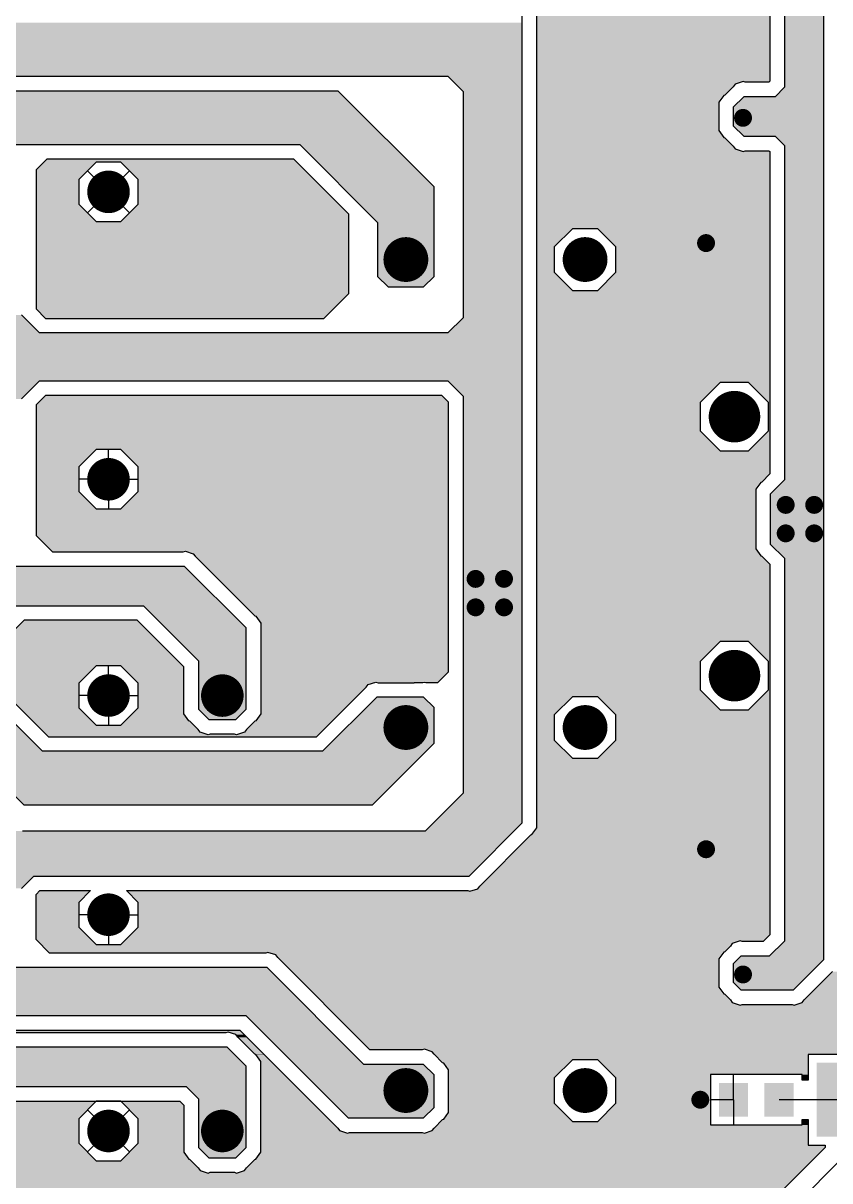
# Model space of a CAD drawing. Extents: x 295 to 953, y 10 to 290.
# Drawn here: x 704.8 to 764.2, y 105.4 to 190.7 of the extents above; entities that cross this region are included whole.
import ezdxf

# ---------------------------------------------------------------- set-up
doc = ezdxf.new("R2010")
doc.units = 0
doc.header["$LTSCALE"] = 5
doc.header["$MEASUREMENT"] = 0
doc.layers.get('0').update_dxf_attribs({"linetype": 'CONTINUOUS', "lineweight": 25})
doc.layers.add('L1-TOP_GBR', color=7, linetype='CONTINUOUS')

msp = doc.modelspace()

# ---------------------------------------------------------------- linework, layer by layer
for points, const_width in [([(757.446, 183.698, 1), (758.106, 183.698, 1)], 0.66), ([(710.262, 178.25, 1), (711.83, 178.25, 1)], 1.567), ([(732.12, 173.267, 1), (733.77, 173.267, 1)], 1.65), ([(745.32, 173.267, 1), (746.97, 173.267, 1)], 1.65), ([(754.722, 174.478, 1), (755.382, 174.478, 1)], 0.66), ([(756.198, 161.695, 1), (758.096, 161.695, 1)], 1.897), ([(710.262, 157.085, 1), (711.83, 157.085, 1)], 1.567), ([(760.589, 155.199, 1), (761.249, 155.199, 1)], 0.66), ([(762.685, 155.199, 1), (763.345, 155.199, 1)], 0.66), ([(760.589, 153.104, 1), (761.249, 153.104, 1)], 0.66), ([(762.685, 153.104, 1), (763.345, 153.104, 1)], 0.66), ([(737.748, 149.751, 1), (738.408, 149.751, 1)], 0.66), ([(739.844, 149.751, 1), (740.504, 149.751, 1)], 0.66), ([(737.748, 147.655, 1), (738.408, 147.655, 1)], 0.66), ([(739.844, 147.655, 1), (740.504, 147.655, 1)], 0.66), ([(756.198, 142.626, 1), (758.096, 142.626, 1)], 1.897), ([(710.262, 141.159, 1), (711.83, 141.159, 1)], 1.567), ([(718.644, 141.159, 1), (720.212, 141.159, 1)], 1.567), ([(732.12, 138.808, 1), (733.77, 138.808, 1)], 1.65), ([(745.32, 138.808, 1), (746.97, 138.808, 1)], 1.65), ([(754.722, 129.844, 1), (755.382, 129.844, 1)], 0.66), ([(710.262, 125.024, 1), (711.83, 125.024, 1)], 1.567), ([(757.446, 120.624, 1), (758.106, 120.624, 1)], 0.66), ([(732.12, 112.078, 1), (733.77, 112.078, 1)], 1.65), ([(745.32, 112.078, 1), (746.97, 112.078, 1)], 1.65), ([(754.298, 111.4, 1), (754.958, 111.4, 1)], 0.66), ([(710.262, 109.098, 1), (711.83, 109.098, 1)], 1.567), ([(718.644, 109.098, 1), (720.212, 109.098, 1)], 1.567)]:
    msp.add_lwpolyline(points, format="xyb", close=True, dxfattribs=dict(const_width=const_width))
for points in [[(767.323, 114.123), (767.323, 108.677), (763.198, 114.123), (763.198, 108.677)], [(758.149, 112.638), (758.149, 110.162), (756.004, 112.638), (756.004, 110.162)], [(761.501, 112.638), (761.501, 110.162), (759.356, 112.638), (759.356, 110.162)]]:
    msp.add_solid(points)
at = {"layer": 'L1-TOP_GBR'}
for p, q in [((741.517, 131.781), (741.517, 217.594)), ((742.589, 131.421), (742.589, 215.904)), ((763.729, 121.722), (763.729, 211.936)), ((760.833, 209.733), (760.833, 185.952)), ((759.761, 209.29), (759.761, 186.396)), ((662.272, 186.756), (736.034, 186.756)), ((736.034, 186.756), (737.154, 185.635)), ((757.053, 185.993), (756.428, 185.368)), ((757.19, 186.181), (757.053, 185.993)), ((757.776, 186.373), (757.19, 186.181)), ((757.926, 186.323), (757.776, 186.373)), ((759.688, 186.323), (757.926, 186.323)), ((759.761, 186.396), (759.688, 186.323)), ((760.833, 185.952), (760.132, 185.251)), ((727.969, 185.67), (675.474, 185.67)), ((735.021, 178.618), (727.969, 185.67)), ((737.154, 185.635), (737.154, 168.978)), ((756.352, 185.343), (755.989, 184.845)), ((756.428, 185.368), (756.352, 185.343)), ((757.827, 185.251), (757.061, 184.485)), ((760.132, 185.251), (757.827, 185.251)), ((755.989, 184.845), (755.989, 182.761)), ((757.061, 184.485), (757.061, 183.121)), ((755.989, 182.761), (756.352, 182.263)), ((757.061, 183.121), (757.827, 182.355)), ((675.474, 181.726), (725.137, 181.726)), ((725.137, 181.726), (730.868, 175.996)), ((756.352, 182.263), (756.428, 182.238)), ((756.428, 182.238), (757.053, 181.612)), ((757.053, 181.612), (757.19, 181.424)), ((757.827, 182.355), (760.132, 182.355)), ((760.132, 182.355), (760.833, 181.654)), ((760.833, 181.654), (760.833, 157.034)), ((757.19, 181.424), (757.776, 181.233)), ((757.776, 181.233), (757.926, 181.282)), ((757.926, 181.282), (759.688, 181.282)), ((759.688, 181.282), (759.761, 181.21)), ((759.761, 181.21), (759.761, 157.478)), ((706.5, 180.654), (705.722, 179.875)), ((705.722, 179.875), (705.722, 179.174)), ((724.693, 180.654), (706.5, 180.654)), ((710.14, 180.436), (708.86, 179.156)), ((711.952, 180.436), (710.14, 180.436)), ((713.232, 179.156), (711.952, 180.436)), ((728.734, 176.613), (724.693, 180.654)), ((705.708, 179.174), (705.708, 169.632)), ((705.722, 179.174), (705.708, 179.174)), ((708.86, 179.156), (708.86, 177.344)), ((711.046, 178.25), (709.5, 179.796)), ((711.046, 178.25), (712.592, 179.796)), ((713.232, 177.344), (713.232, 179.156)), ((711.046, 178.25), (709.5, 176.704)), ((711.046, 178.25), (712.592, 176.704)), ((735.021, 172.014), (735.021, 178.618)), ((708.86, 177.344), (710.14, 176.064)), ((711.952, 176.064), (713.232, 177.344)), ((728.734, 170.757), (728.734, 176.613)), ((710.14, 176.064), (711.952, 176.064)), ((730.868, 175.996), (730.868, 172.014)), ((745.206, 175.535), (743.876, 174.207)), ((747.085, 175.535), (745.206, 175.535)), ((748.414, 174.207), (747.085, 175.535)), ((743.876, 174.207), (743.876, 172.328)), ((748.414, 172.328), (748.414, 174.207)), ((743.876, 172.328), (745.206, 170.998)), ((747.085, 170.998), (748.414, 172.328)), ((730.868, 172.014), (731.633, 171.249)), ((734.255, 171.249), (735.021, 172.014)), ((726.908, 168.931), (728.734, 170.757)), ((731.633, 171.249), (734.255, 171.249)), ((745.206, 170.998), (747.085, 170.998)), ((705.966, 167.858), (704.636, 169.188)), ((705.708, 169.632), (706.41, 168.931)), ((706.41, 168.931), (726.908, 168.931)), ((737.154, 168.978), (736.034, 167.858)), ((736.034, 167.858), (705.966, 167.858)), ((704.636, 163.004), (705.966, 164.334)), ((705.966, 164.334), (736.034, 164.334)), ((736.034, 164.334), (737.154, 163.213)), ((756.104, 164.212), (754.631, 162.738)), ((758.19, 164.212), (756.104, 164.212)), ((759.663, 162.738), (758.19, 164.212)), ((706.41, 163.261), (705.708, 162.56)), ((735.59, 163.261), (706.41, 163.261)), ((736.082, 162.769), (735.59, 163.261)), ((737.154, 163.213), (737.154, 133.984)), ((705.708, 162.56), (705.708, 156.58)), ((736.082, 142.9), (736.082, 162.769)), ((754.631, 162.738), (754.631, 160.652)), ((759.663, 160.652), (759.663, 162.738)), ((754.631, 160.652), (756.104, 159.179)), ((758.19, 159.179), (759.663, 160.652)), ((710.14, 159.271), (708.86, 157.991)), ((711.952, 159.271), (710.14, 159.271)), ((711.046, 157.085), (711.046, 159.271)), ((713.232, 157.991), (711.952, 159.271)), ((756.104, 159.179), (758.19, 159.179)), ((708.86, 157.991), (708.86, 156.179)), ((713.232, 156.179), (713.232, 157.991)), ((711.046, 157.085), (708.86, 157.085)), ((711.046, 157.085), (711.046, 154.899)), ((711.046, 157.085), (713.232, 157.085)), ((759.152, 156.869), (759.076, 156.844)), ((759.761, 157.478), (759.152, 156.869)), ((760.833, 157.034), (759.785, 155.986)), ((705.708, 156.58), (705.722, 156.58)), ((705.722, 156.58), (705.722, 152.945)), ((708.86, 156.179), (710.14, 154.899)), ((711.952, 154.899), (713.232, 156.179)), ((759.076, 156.844), (758.713, 156.346)), ((758.713, 156.346), (758.713, 151.957)), ((759.785, 155.986), (759.785, 152.317)), ((710.14, 154.899), (711.952, 154.899)), ((705.722, 152.945), (706.919, 151.747)), ((706.919, 151.747), (716.554, 151.747)), ((716.554, 151.747), (716.704, 151.797)), ((716.704, 151.797), (717.29, 151.606)), ((758.713, 151.957), (759.076, 151.459)), ((759.785, 152.317), (760.833, 151.269)), ((717.29, 151.606), (717.428, 151.417)), ((717.428, 151.417), (721.824, 147.02)), ((759.076, 151.459), (759.152, 151.434)), ((759.152, 151.434), (759.761, 150.825)), ((760.833, 151.269), (760.833, 123.087)), ((716.653, 150.675), (697.057, 150.675)), ((721.19, 146.137), (716.653, 150.675)), ((759.761, 150.825), (759.761, 123.531)), ((706.175, 137.054), (693.812, 149.418)), ((697.057, 147.779), (713.612, 147.779)), ((713.612, 147.779), (717.666, 143.725)), ((704.824, 146.707), (703.626, 145.509)), ((713.168, 146.707), (704.824, 146.707)), ((716.593, 143.281), (713.168, 146.707)), ((721.824, 147.02), (721.9, 146.995)), ((721.9, 146.995), (722.263, 146.497)), ((692.028, 145.893), (704.811, 133.111)), ((721.19, 140.163), (721.19, 146.137)), ((722.263, 146.497), (722.263, 139.803)), ((756.104, 145.142), (754.631, 143.669)), ((758.19, 145.142), (756.104, 145.142)), ((759.663, 143.669), (758.19, 145.142)), ((710.14, 143.346), (708.86, 142.065)), ((711.952, 143.346), (710.14, 143.346)), ((711.046, 141.159), (711.046, 143.346)), ((713.232, 142.065), (711.952, 143.346)), ((716.593, 139.803), (716.593, 143.281)), ((717.666, 143.725), (717.666, 140.163)), ((754.631, 143.669), (754.631, 141.583)), ((759.663, 141.583), (759.663, 143.669)), ((735.303, 142.121), (736.082, 142.9)), ((708.86, 142.065), (708.86, 140.254)), ((713.232, 140.254), (713.232, 142.065)), ((726.37, 138.127), (730.021, 141.778)), ((730.021, 141.778), (730.158, 141.966)), ((730.158, 141.966), (730.744, 142.158)), ((730.744, 142.158), (730.894, 142.108)), ((730.894, 142.108), (733.554, 142.108)), ((733.554, 142.121), (734.197, 142.121)), ((733.554, 142.108), (733.554, 142.121)), ((734.197, 142.121), (734.306, 142.158)), ((734.306, 142.158), (734.417, 142.121)), ((734.417, 142.121), (735.303, 142.121)), ((754.631, 141.583), (756.104, 140.11)), ((758.19, 140.11), (759.663, 141.583)), ((703.626, 141.12), (706.619, 138.127)), ((711.046, 141.159), (708.86, 141.159)), ((711.046, 141.159), (711.046, 138.973)), ((711.046, 141.159), (713.232, 141.159)), ((730.795, 141.036), (726.814, 137.054)), ((734.255, 141.036), (730.795, 141.036)), ((735.021, 140.27), (734.255, 141.036)), ((745.206, 141.077), (743.876, 139.749)), ((747.085, 141.077), (745.206, 141.077)), ((748.414, 139.749), (747.085, 141.077)), ((708.86, 140.254), (710.14, 138.973)), ((711.952, 138.973), (713.232, 140.254)), ((716.956, 139.305), (716.593, 139.803)), ((717.666, 140.163), (718.431, 139.397)), ((720.425, 139.397), (721.19, 140.163)), ((722.263, 139.803), (721.9, 139.305)), ((735.021, 137.648), (735.021, 140.27)), ((756.104, 140.11), (758.19, 140.11)), ((710.14, 138.973), (711.952, 138.973)), ((717.032, 139.28), (716.956, 139.305)), ((717.658, 138.655), (717.032, 139.28)), ((718.431, 139.397), (720.425, 139.397)), ((721.824, 139.28), (721.2, 138.655)), ((721.9, 139.305), (721.824, 139.28)), ((743.876, 139.749), (743.876, 137.869)), ((748.414, 137.869), (748.414, 139.749)), ((706.619, 138.127), (726.37, 138.127)), ((717.795, 138.467), (717.658, 138.655)), ((718.38, 138.275), (717.795, 138.467)), ((718.53, 138.325), (718.38, 138.275)), ((720.326, 138.325), (718.53, 138.325)), ((720.476, 138.275), (720.326, 138.325)), ((721.062, 138.467), (720.476, 138.275)), ((721.2, 138.655), (721.062, 138.467)), ((730.483, 133.111), (735.021, 137.648)), ((743.876, 137.869), (745.206, 136.539)), ((747.085, 136.539), (748.414, 137.869)), ((726.814, 137.054), (706.175, 137.054)), ((745.206, 136.539), (747.085, 136.539)), ((737.154, 133.984), (734.357, 131.187)), ((704.811, 133.111), (730.483, 133.111)), ((737.608, 127.872), (741.517, 131.781)), ((742.226, 130.923), (742.589, 131.421)), ((734.357, 131.187), (704.708, 131.187)), ((738.383, 127.129), (742.15, 130.898)), ((742.15, 130.898), (742.226, 130.923)), ((704.636, 126.961), (705.547, 127.872)), ((705.547, 127.872), (737.608, 127.872)), ((738.245, 126.941), (738.383, 127.129)), ((705.708, 126.517), (705.991, 126.799)), ((705.708, 124.519), (705.708, 126.517)), ((705.991, 126.799), (709.729, 126.799)), ((709.729, 126.799), (708.86, 125.93)), ((712.363, 126.799), (737.509, 126.799)), ((713.232, 125.93), (712.363, 126.799)), ((737.509, 126.799), (737.659, 126.75)), ((737.659, 126.75), (738.245, 126.941)), ((708.86, 125.93), (708.86, 124.118)), ((713.232, 124.118), (713.232, 125.93)), ((705.722, 124.519), (705.708, 124.519)), ((705.722, 123.189), (705.722, 124.519)), ((711.046, 125.024), (708.86, 125.024)), ((711.046, 125.024), (711.046, 122.838)), ((711.046, 125.024), (713.232, 125.024)), ((708.86, 124.118), (710.14, 122.838)), ((711.952, 122.838), (713.232, 124.118)), ((706.71, 122.201), (705.722, 123.189)), ((710.14, 122.838), (711.952, 122.838)), ((756.98, 122.897), (756.844, 122.709)), ((757.566, 123.089), (756.98, 122.897)), ((757.716, 123.039), (757.566, 123.089)), ((759.269, 123.039), (757.716, 123.039)), ((759.761, 123.531), (759.269, 123.039)), ((760.833, 123.087), (759.713, 121.967)), ((722.631, 122.201), (706.71, 122.201)), ((722.781, 122.25), (722.631, 122.201)), ((723.367, 122.059), (722.781, 122.25)), ((723.505, 121.871), (723.367, 122.059)), ((756.352, 122.269), (755.989, 121.77)), ((756.428, 122.293), (756.352, 122.269)), ((756.844, 122.709), (756.428, 122.293)), ((757.617, 121.967), (757.061, 121.411)), ((759.713, 121.967), (757.617, 121.967)), ((722.73, 121.128), (697.584, 121.128)), ((729.854, 114.004), (722.73, 121.128)), ((730.298, 115.076), (723.505, 121.871)), ((755.989, 121.77), (755.989, 119.686)), ((757.061, 121.411), (757.061, 120.046)), ((761.497, 119.49), (763.729, 121.722)), ((762.272, 118.747), (764.363, 120.84)), ((755.989, 119.686), (756.352, 119.188)), ((757.061, 120.046), (757.617, 119.49)), ((757.617, 119.49), (761.497, 119.49)), ((756.352, 119.188), (756.428, 119.163)), ((756.428, 119.163), (756.844, 118.747)), ((756.844, 118.747), (756.98, 118.559)), ((756.98, 118.559), (757.566, 118.368)), ((761.548, 118.368), (762.133, 118.559)), ((762.133, 118.559), (762.272, 118.747)), ((757.566, 118.368), (757.716, 118.417)), ((757.716, 118.417), (761.398, 118.417)), ((761.398, 118.417), (761.548, 118.368)), ((694.752, 117.604), (721.156, 117.604)), ((721.156, 117.604), (728.699, 110.06)), ((694.851, 116.531), (720.712, 116.531)), ((719.697, 116.334), (697.156, 116.334)), ((719.847, 116.383), (719.697, 116.334)), ((720.433, 116.192), (719.847, 116.383)), ((720.572, 116.004), (720.433, 116.192)), ((721.824, 114.749), (720.572, 116.004)), ((720.712, 116.531), (727.926, 109.318)), ((719.796, 115.261), (697.057, 115.261)), ((721.19, 113.867), (719.796, 115.261)), ((734.306, 115.126), (734.156, 115.076)), ((734.892, 114.934), (734.306, 115.126)), ((721.9, 114.725), (721.824, 114.749)), ((722.263, 114.226), (721.9, 114.725)), ((734.156, 115.076), (730.298, 115.076)), ((735.031, 114.746), (734.892, 114.934)), ((735.654, 114.121), (735.031, 114.746)), ((745.206, 114.347), (743.876, 113.019)), ((747.085, 114.347), (745.206, 114.347)), ((748.414, 113.019), (747.085, 114.347)), ((762.579, 114.741), (762.579, 112.844)), ((767.941, 114.741), (762.579, 114.741)), ((721.19, 107.892), (721.19, 113.867)), ((722.263, 107.532), (722.263, 114.226)), ((734.255, 114.004), (729.854, 114.004)), ((735.021, 113.238), (734.255, 114.004)), ((735.73, 114.096), (735.654, 114.121)), ((736.093, 113.598), (735.73, 114.096)), ((736.093, 110.466), (736.093, 113.598)), ((735.021, 110.826), (735.021, 113.238)), ((743.876, 113.019), (743.876, 111.139)), ((748.414, 111.139), (748.414, 113.019)), ((755.385, 113.256), (755.385, 109.544)), ((762.12, 113.256), (755.385, 113.256)), ((757.076, 111.4), (757.076, 113.256)), ((762.12, 112.844), (762.12, 113.256)), ((762.579, 112.844), (762.12, 112.844)), ((697.057, 112.365), (716.755, 112.365)), ((716.755, 112.365), (717.666, 111.454)), ((697.156, 111.293), (716.311, 111.293)), ((710.14, 111.284), (708.86, 110.004)), ((711.952, 111.284), (710.14, 111.284)), ((713.232, 110.004), (711.952, 111.284)), ((716.311, 111.293), (716.593, 111.011)), ((716.593, 111.011), (716.593, 107.532)), ((717.666, 111.454), (717.666, 107.892)), ((734.255, 110.06), (735.021, 110.826)), ((743.876, 111.139), (745.206, 109.809)), ((747.085, 109.809), (748.414, 111.139)), ((757.076, 111.4), (755.385, 111.4)), ((757.076, 111.4), (757.076, 109.544)), ((765.26, 111.4), (760.429, 111.4)), ((708.86, 110.004), (708.86, 108.192)), ((711.046, 109.098), (709.5, 110.644)), ((711.046, 109.098), (712.592, 110.644)), ((713.232, 108.192), (713.232, 110.004)), ((728.699, 110.06), (734.255, 110.06)), ((735.654, 109.943), (735.73, 109.968)), ((735.73, 109.968), (736.093, 110.466)), ((727.926, 109.318), (728.063, 109.13)), ((728.063, 109.13), (728.648, 108.938)), ((734.306, 108.938), (734.892, 109.13)), ((734.892, 109.13), (735.031, 109.318)), ((735.031, 109.318), (735.654, 109.943)), ((745.206, 109.809), (747.085, 109.809)), ((755.385, 109.544), (762.12, 109.544)), ((762.12, 109.956), (762.579, 109.956)), ((762.12, 109.544), (762.12, 109.956)), ((762.579, 109.956), (762.579, 108.059)), ((711.046, 109.098), (709.5, 107.552)), ((711.046, 109.098), (712.592, 107.552)), ((728.648, 108.938), (728.798, 108.988)), ((728.798, 108.988), (734.156, 108.988)), ((734.156, 108.988), (734.306, 108.938)), ((708.86, 108.192), (710.14, 106.912)), ((711.952, 106.912), (713.232, 108.192)), ((716.593, 107.532), (716.956, 107.034)), ((717.666, 107.892), (718.431, 107.126)), ((720.425, 107.126), (721.19, 107.892)), ((721.9, 107.034), (722.263, 107.532)), ((763.816, 107.874), (759.721, 103.777)), ((762.579, 108.059), (763.816, 108.059)), ((763.816, 108.059), (763.816, 107.874)), ((710.14, 106.912), (711.952, 106.912)), ((716.956, 107.034), (717.032, 107.009)), ((717.032, 107.009), (717.658, 106.384)), ((718.431, 107.126), (720.425, 107.126)), ((721.2, 106.384), (721.824, 107.009)), ((721.824, 107.009), (721.9, 107.034)), ((760.318, 102.333), (765.26, 107.275)), ((717.658, 106.384), (717.795, 106.196)), ((717.795, 106.196), (718.38, 106.004)), ((718.38, 106.004), (718.53, 106.054)), ((718.53, 106.054), (720.326, 106.054)), ((720.326, 106.054), (720.476, 106.004)), ((720.476, 106.004), (721.062, 106.196)), ((721.062, 106.196), (721.2, 106.384))]:
    msp.add_line(p, q, dxfattribs=at)
for points in [[(760.833, 185.952), (760.833, 209.733), (763.729, 185.952), (763.729, 209.733)], [(742.589, 186.396), (742.589, 197.728), (759.761, 186.396), (759.761, 197.728)], [(660.878, 188.15), (660.878, 190.699), (741.517, 188.15), (741.517, 190.699)], [(662.272, 186.756), (660.878, 188.15), (741.517, 186.756), (741.517, 188.15)], [(737.154, 185.635), (736.034, 186.756), (741.517, 185.635), (741.517, 186.756)], [(742.589, 186.373), (742.589, 186.396), (759.738, 186.373), (759.761, 186.396)], [(742.589, 186.181), (742.589, 186.373), (757.19, 186.181), (757.776, 186.373)], [(742.589, 185.993), (742.589, 186.181), (757.053, 185.993), (757.19, 186.181)], [(742.589, 185.368), (742.589, 185.993), (756.428, 185.368), (757.053, 185.993)], [(757.926, 186.323), (757.776, 186.373), (759.688, 186.323), (759.738, 186.373)], [(760.132, 185.251), (760.833, 185.952), (763.729, 185.251), (763.729, 185.952)], [(674.918, 185.114), (675.474, 185.67), (728.525, 185.114), (727.969, 185.67)], [(674.918, 182.282), (674.918, 185.114), (731.356, 182.282), (728.525, 185.114)], [(675.474, 185.67), (675.474, 185.67), (727.969, 185.67), (675.474, 185.67)], [(737.154, 168.978), (737.154, 185.635), (741.517, 168.978), (741.517, 185.635)], [(742.589, 185.343), (742.589, 185.368), (756.352, 185.343), (756.428, 185.368)], [(742.589, 184.845), (742.589, 185.343), (755.989, 184.845), (756.352, 185.343)], [(757.061, 184.485), (757.827, 185.251), (763.729, 184.485), (763.729, 185.251)], [(742.589, 182.761), (742.589, 184.845), (755.989, 182.761), (755.989, 184.845)], [(757.061, 183.121), (757.061, 184.485), (763.729, 183.121), (763.729, 184.485)], [(742.589, 182.263), (742.589, 182.761), (756.352, 182.263), (755.989, 182.761)], [(757.827, 182.355), (757.061, 183.121), (763.729, 182.355), (763.729, 183.121)], [(675.474, 181.726), (674.918, 182.282), (731.912, 181.726), (731.356, 182.282)], [(728.246, 178.618), (725.137, 181.726), (735.021, 178.618), (731.912, 181.726)], [(742.589, 182.238), (742.589, 182.263), (756.428, 182.238), (756.352, 182.263)], [(742.589, 181.612), (742.589, 182.238), (757.053, 181.612), (756.428, 182.238)], [(742.589, 181.424), (742.589, 181.612), (757.19, 181.424), (757.053, 181.612)], [(760.833, 181.654), (760.132, 182.355), (763.729, 181.654), (763.729, 182.355)], [(760.833, 157.034), (760.833, 181.654), (763.729, 157.034), (763.729, 181.654)], [(742.589, 181.233), (742.589, 181.424), (757.776, 181.233), (757.19, 181.424)], [(742.589, 181.21), (742.589, 181.233), (759.761, 181.21), (759.738, 181.233)], [(742.589, 175.535), (742.589, 181.21), (759.761, 175.535), (759.761, 181.21)], [(757.776, 181.233), (757.926, 181.282), (759.738, 181.233), (759.688, 181.282)], [(757.926, 181.282), (757.926, 181.282), (758.19, 181.282), (757.926, 181.282)], [(705.722, 179.875), (706.283, 180.436), (709.579, 179.875), (710.14, 180.436)], [(705.722, 179.174), (705.722, 179.875), (708.878, 179.174), (709.579, 179.875)], [(706.283, 180.436), (706.5, 180.654), (724.911, 180.436), (724.693, 180.654)], [(706.283, 180.436), (706.283, 180.436), (710.14, 180.436), (711.952, 180.436)], [(706.5, 180.654), (706.5, 180.654), (711.952, 180.654), (706.5, 180.654)], [(713.232, 179.156), (711.952, 180.436), (726.191, 179.156), (724.911, 180.436)], [(705.708, 179.156), (705.708, 179.174), (708.86, 179.156), (708.878, 179.174)], [(705.708, 177.344), (705.708, 179.156), (708.86, 177.344), (708.86, 179.156)], [(713.232, 177.344), (713.232, 179.156), (728.003, 177.344), (726.191, 179.156)], [(730.868, 175.996), (728.246, 178.618), (735.021, 175.996), (735.021, 178.618)], [(705.708, 176.064), (705.708, 177.344), (710.14, 176.064), (708.86, 177.344)], [(712.501, 176.613), (713.232, 177.344), (728.734, 176.613), (728.003, 177.344)], [(711.952, 176.064), (712.501, 176.613), (728.734, 176.064), (728.734, 176.613)], [(705.708, 170.757), (705.708, 176.064), (728.734, 170.757), (728.734, 176.064)], [(730.868, 172.014), (730.868, 175.996), (735.021, 172.014), (735.021, 175.996)], [(742.589, 175.535), (742.589, 175.535), (745.206, 175.535), (747.085, 175.535)], [(742.589, 174.207), (742.589, 175.535), (743.876, 174.207), (745.206, 175.535)], [(748.414, 174.207), (747.085, 175.535), (759.761, 174.207), (759.761, 175.535)], [(742.589, 172.328), (742.589, 174.207), (743.876, 172.328), (743.876, 174.207)], [(748.414, 172.328), (748.414, 174.207), (759.761, 172.328), (759.761, 174.207)], [(742.589, 170.998), (742.589, 172.328), (745.206, 170.998), (743.876, 172.328)], [(747.085, 170.998), (748.414, 172.328), (759.761, 170.998), (759.761, 172.328)], [(731.633, 171.249), (730.868, 172.014), (734.255, 171.249), (735.021, 172.014)], [(705.708, 169.632), (705.708, 170.757), (727.609, 169.632), (728.734, 170.757)], [(742.589, 164.212), (742.589, 170.998), (759.761, 164.212), (759.761, 170.998)], [(742.589, 170.998), (742.589, 170.998), (747.085, 170.998), (745.206, 170.998)], [(700.483, 167.858), (700.483, 169.188), (705.966, 167.858), (704.636, 169.188)], [(706.41, 168.931), (705.708, 169.632), (726.908, 168.931), (727.609, 169.632)], [(736.034, 167.858), (737.154, 168.978), (741.517, 167.858), (741.517, 168.978)], [(700.483, 164.334), (700.483, 167.858), (741.517, 164.334), (741.517, 167.858)], [(700.483, 163.004), (700.483, 164.334), (704.636, 163.004), (705.966, 164.334)], [(700.483, 164.334), (700.483, 164.334), (705.966, 164.334), (736.034, 164.334)], [(737.154, 163.213), (736.034, 164.334), (741.517, 163.213), (741.517, 164.334)], [(742.589, 162.738), (742.589, 164.212), (754.631, 162.738), (756.104, 164.212)], [(742.589, 164.212), (742.589, 164.212), (756.104, 164.212), (758.19, 164.212)], [(759.663, 162.738), (758.19, 164.212), (759.761, 162.738), (759.761, 164.212)], [(705.918, 162.769), (706.41, 163.261), (736.082, 162.769), (735.59, 163.261)], [(706.41, 163.261), (706.41, 163.261), (711.952, 163.261), (706.41, 163.261)], [(737.154, 133.984), (737.154, 163.213), (741.517, 133.984), (741.517, 163.213)], [(705.708, 162.56), (705.918, 162.769), (736.082, 162.56), (736.082, 162.769)], [(705.708, 159.271), (705.708, 162.56), (736.082, 159.271), (736.082, 162.56)], [(742.589, 160.652), (742.589, 162.738), (754.631, 160.652), (754.631, 162.738)], [(759.663, 160.652), (759.663, 162.738), (759.761, 160.652), (759.761, 162.738)], [(742.589, 159.179), (742.589, 160.652), (756.104, 159.179), (754.631, 160.652)], [(758.19, 159.179), (759.663, 160.652), (759.761, 159.179), (759.761, 160.652)], [(705.708, 157.991), (705.708, 159.271), (708.86, 157.991), (710.14, 159.271)], [(705.708, 159.271), (705.708, 159.271), (710.14, 159.271), (711.952, 159.271)], [(713.232, 157.991), (711.952, 159.271), (736.082, 157.991), (736.082, 159.271)], [(742.589, 157.478), (742.589, 159.179), (759.761, 157.478), (759.761, 159.179)], [(742.589, 159.179), (742.589, 159.179), (758.19, 159.179), (756.104, 159.179)], [(705.708, 156.58), (705.708, 157.991), (708.86, 156.58), (708.86, 157.991)], [(713.232, 156.179), (713.232, 157.991), (736.082, 156.179), (736.082, 157.991)], [(742.589, 156.869), (742.589, 157.478), (759.152, 156.869), (759.761, 157.478)], [(742.589, 156.844), (742.589, 156.869), (759.076, 156.844), (759.152, 156.869)], [(759.785, 155.986), (760.833, 157.034), (763.729, 155.986), (763.729, 157.034)], [(705.722, 156.179), (705.722, 156.58), (708.86, 156.179), (708.86, 156.58)], [(705.722, 154.899), (705.722, 156.179), (710.14, 154.899), (708.86, 156.179)], [(711.952, 154.899), (713.232, 156.179), (736.082, 154.899), (736.082, 156.179)], [(742.589, 156.346), (742.589, 156.844), (758.713, 156.346), (759.076, 156.844)], [(742.589, 151.957), (742.589, 156.346), (758.713, 151.957), (758.713, 156.346)], [(759.785, 152.317), (759.785, 155.986), (763.729, 152.317), (763.729, 155.986)], [(705.722, 152.945), (705.722, 154.899), (736.082, 152.945), (736.082, 154.899)], [(706.87, 151.797), (705.722, 152.945), (736.082, 151.797), (736.082, 152.945)], [(706.919, 151.747), (706.87, 151.797), (716.554, 151.747), (716.704, 151.797)], [(717.29, 151.606), (716.704, 151.797), (736.082, 151.606), (736.082, 151.797)], [(742.589, 151.459), (742.589, 151.957), (759.076, 151.459), (758.713, 151.957)], [(760.833, 151.269), (759.785, 152.317), (763.729, 151.269), (763.729, 152.317)], [(717.428, 151.417), (717.29, 151.606), (736.082, 151.417), (736.082, 151.606)], [(721.824, 147.02), (717.428, 151.417), (736.082, 147.02), (736.082, 151.417)], [(742.589, 151.434), (742.589, 151.459), (759.152, 151.434), (759.076, 151.459)], [(742.589, 150.825), (742.589, 151.434), (759.761, 150.825), (759.152, 151.434)], [(760.833, 123.087), (760.833, 151.269), (763.729, 123.087), (763.729, 151.269)], [(696.711, 150.328), (697.057, 150.675), (716.999, 150.328), (716.653, 150.675)], [(696.711, 148.126), (696.711, 150.328), (719.202, 148.126), (716.999, 150.328)], [(697.057, 150.675), (697.057, 150.675), (716.653, 150.675), (697.057, 150.675)], [(742.589, 145.142), (742.589, 150.825), (759.761, 145.142), (759.761, 150.825)], [(697.057, 147.779), (696.711, 148.126), (719.549, 147.779), (719.202, 148.126)], [(715.254, 146.137), (713.612, 147.779), (721.19, 146.137), (719.549, 147.779)], [(703.626, 145.509), (704.824, 146.707), (714.366, 145.509), (713.168, 146.707)], [(704.824, 146.707), (704.824, 146.707), (711.952, 146.707), (704.824, 146.707)], [(721.9, 146.995), (721.824, 147.02), (736.082, 146.995), (736.082, 147.02)], [(722.263, 146.497), (721.9, 146.995), (736.082, 146.497), (736.082, 146.995)], [(700.867, 137.054), (692.028, 145.893), (706.175, 137.054), (697.336, 145.893)], [(717.666, 143.725), (715.254, 146.137), (721.19, 143.725), (721.19, 146.137)], [(722.263, 142.9), (722.263, 146.497), (736.082, 142.9), (736.082, 146.497)], [(703.626, 143.346), (703.626, 145.509), (716.529, 143.346), (714.366, 145.509)], [(742.589, 145.142), (742.589, 145.142), (756.104, 145.142), (758.19, 145.142)], [(742.589, 143.669), (742.589, 145.142), (754.631, 143.669), (756.104, 145.142)], [(759.663, 143.669), (758.19, 145.142), (759.761, 143.669), (759.761, 145.142)], [(703.626, 142.065), (703.626, 143.346), (708.86, 142.065), (710.14, 143.346)], [(703.626, 143.346), (703.626, 143.346), (710.14, 143.346), (711.952, 143.346)], [(712.016, 143.281), (711.952, 143.346), (716.593, 143.281), (716.529, 143.346)], [(713.232, 142.065), (712.016, 143.281), (716.593, 142.065), (716.593, 143.281)], [(717.666, 140.163), (717.666, 143.725), (721.19, 140.163), (721.19, 143.725)], [(742.589, 141.583), (742.589, 143.669), (754.631, 141.583), (754.631, 143.669)], [(759.663, 141.583), (759.663, 143.669), (759.761, 141.583), (759.761, 143.669)], [(722.263, 142.158), (722.263, 142.9), (735.339, 142.158), (736.082, 142.9)], [(703.626, 141.12), (703.626, 142.065), (708.86, 141.12), (708.86, 142.065)], [(713.232, 140.254), (713.232, 142.065), (716.593, 140.254), (716.593, 142.065)], [(722.263, 141.966), (722.263, 142.158), (730.158, 141.966), (730.744, 142.158)], [(722.263, 141.778), (722.263, 141.966), (730.021, 141.778), (730.158, 141.966)], [(722.263, 139.803), (722.263, 141.778), (728.046, 139.803), (730.021, 141.778)], [(730.854, 142.121), (730.744, 142.158), (734.197, 142.121), (734.306, 142.158)], [(730.894, 142.108), (730.854, 142.121), (733.554, 142.108), (733.554, 142.121)], [(730.854, 142.121), (730.854, 142.121), (733.554, 142.121), (734.197, 142.121)], [(734.417, 142.121), (734.306, 142.158), (735.303, 142.121), (735.339, 142.158)], [(742.589, 141.077), (742.589, 141.583), (755.137, 141.077), (754.631, 141.583)], [(758.19, 140.11), (759.663, 141.583), (759.761, 140.11), (759.761, 141.583)], [(704.492, 140.254), (703.626, 141.12), (708.86, 140.254), (708.86, 141.12)], [(730.029, 140.27), (730.795, 141.036), (735.021, 140.27), (734.255, 141.036)], [(730.795, 141.036), (730.795, 141.036), (734.255, 141.036), (730.795, 141.036)], [(742.589, 139.749), (742.589, 141.077), (743.876, 139.749), (745.206, 141.077)], [(742.589, 141.077), (742.589, 141.077), (745.206, 141.077), (747.085, 141.077)], [(748.052, 140.11), (747.085, 141.077), (756.104, 140.11), (755.137, 141.077)], [(705.773, 138.973), (704.492, 140.254), (710.14, 138.973), (708.86, 140.254)], [(712.284, 139.305), (712.782, 139.803), (716.956, 139.305), (716.593, 139.803)], [(712.782, 139.803), (713.232, 140.254), (716.593, 139.803), (716.593, 140.254)], [(718.431, 139.397), (717.666, 140.163), (720.425, 139.397), (721.19, 140.163)], [(721.9, 139.305), (722.263, 139.803), (727.548, 139.305), (728.046, 139.803)], [(727.407, 137.648), (730.029, 140.27), (735.021, 137.648), (735.021, 140.27)], [(748.414, 139.749), (748.052, 140.11), (759.761, 139.749), (759.761, 140.11)], [(706.091, 138.655), (705.773, 138.973), (717.658, 138.655), (717.339, 138.973)], [(711.952, 138.973), (712.259, 139.28), (717.339, 138.973), (717.032, 139.28)], [(712.259, 139.28), (712.284, 139.305), (717.032, 139.28), (716.956, 139.305)], [(721.2, 138.655), (721.824, 139.28), (726.898, 138.655), (727.523, 139.28)], [(721.824, 139.28), (721.9, 139.305), (727.523, 139.28), (727.548, 139.305)], [(742.589, 137.869), (742.589, 139.749), (743.876, 137.869), (743.876, 139.749)], [(748.414, 137.869), (748.414, 139.749), (759.761, 137.869), (759.761, 139.749)], [(706.279, 138.467), (706.091, 138.655), (717.795, 138.467), (717.658, 138.655)], [(706.471, 138.275), (706.279, 138.467), (718.38, 138.275), (717.795, 138.467)], [(706.619, 138.127), (706.471, 138.275), (726.37, 138.127), (726.518, 138.275)], [(718.38, 138.275), (718.53, 138.325), (720.476, 138.275), (720.326, 138.325)], [(718.53, 138.325), (718.53, 138.325), (720.326, 138.325), (718.53, 138.325)], [(720.476, 138.275), (721.062, 138.467), (726.518, 138.275), (726.71, 138.467)], [(721.062, 138.467), (721.2, 138.655), (726.71, 138.467), (726.898, 138.655)], [(726.814, 137.054), (727.407, 137.648), (734.427, 137.054), (735.021, 137.648)], [(742.589, 136.539), (742.589, 137.869), (745.206, 136.539), (743.876, 137.869)], [(747.085, 136.539), (748.414, 137.869), (759.761, 136.539), (759.761, 137.869)], [(704.811, 133.111), (700.867, 137.054), (730.483, 133.111), (734.427, 137.054)], [(742.589, 131.421), (742.589, 136.539), (759.761, 131.421), (759.761, 136.539)], [(742.589, 136.539), (742.589, 136.539), (747.085, 136.539), (745.206, 136.539)], [(734.951, 131.781), (737.154, 133.984), (741.517, 131.781), (741.517, 133.984)], [(734.357, 131.187), (734.951, 131.781), (740.923, 131.187), (741.517, 131.781)], [(742.226, 130.923), (742.589, 131.421), (759.761, 130.923), (759.761, 131.421)], [(699.645, 129.685), (698.143, 131.187), (739.421, 129.685), (740.923, 131.187)], [(738.383, 127.129), (742.15, 130.898), (759.761, 127.129), (759.761, 130.898)], [(742.15, 130.898), (742.226, 130.923), (759.761, 130.898), (759.761, 130.923)], [(699.645, 127.872), (699.645, 129.685), (737.608, 127.872), (739.421, 129.685)], [(699.645, 126.961), (699.645, 127.872), (704.636, 126.961), (705.547, 127.872)], [(699.645, 127.872), (699.645, 127.872), (705.547, 127.872), (737.608, 127.872)], [(738.245, 126.941), (738.383, 127.129), (759.761, 126.941), (759.761, 127.129)], [(705.708, 126.517), (705.99, 126.799), (709.447, 126.517), (709.729, 126.799)], [(705.708, 125.93), (705.708, 126.517), (708.86, 125.93), (709.447, 126.517)], [(705.99, 126.799), (705.991, 126.799), (709.729, 126.799), (705.991, 126.799)], [(712.412, 126.75), (712.363, 126.799), (737.659, 126.75), (737.509, 126.799)], [(712.363, 126.799), (712.363, 126.799), (737.509, 126.799), (712.363, 126.799)], [(713.232, 125.93), (712.412, 126.75), (759.761, 125.93), (759.761, 126.75)], [(737.659, 126.75), (738.245, 126.941), (759.761, 126.75), (759.761, 126.941)], [(705.708, 124.519), (705.708, 125.93), (708.86, 124.519), (708.86, 125.93)], [(713.232, 124.118), (713.232, 125.93), (759.761, 124.118), (759.761, 125.93)], [(705.722, 124.118), (705.722, 124.519), (708.86, 124.118), (708.86, 124.519)], [(705.722, 123.189), (705.722, 124.118), (709.789, 123.189), (708.86, 124.118)], [(712.645, 123.531), (713.232, 124.118), (759.761, 123.531), (759.761, 124.118)], [(706.073, 122.838), (705.722, 123.189), (710.14, 122.838), (709.789, 123.189)], [(706.202, 122.709), (706.073, 122.838), (756.844, 122.709), (756.937, 122.838)], [(711.952, 122.838), (712.011, 122.897), (756.937, 122.838), (756.98, 122.897)], [(712.011, 122.897), (712.203, 123.089), (756.98, 122.897), (757.566, 123.089)], [(712.203, 123.089), (712.645, 123.531), (759.318, 123.089), (759.761, 123.531)], [(757.716, 123.039), (757.566, 123.089), (759.269, 123.039), (759.318, 123.089)], [(759.713, 121.967), (760.833, 123.087), (763.729, 121.967), (763.729, 123.087)], [(706.618, 122.293), (706.202, 122.709), (756.428, 122.293), (756.844, 122.709)], [(706.642, 122.269), (706.618, 122.293), (756.352, 122.269), (756.428, 122.293)], [(706.66, 122.25), (706.642, 122.269), (756.339, 122.25), (756.352, 122.269)], [(706.71, 122.201), (706.66, 122.25), (722.631, 122.201), (722.781, 122.25)], [(723.367, 122.059), (722.781, 122.25), (756.199, 122.059), (756.339, 122.25)], [(723.505, 121.871), (723.367, 122.059), (756.062, 121.871), (756.199, 122.059)], [(757.373, 121.722), (757.617, 121.967), (763.729, 121.722), (763.729, 121.967)], [(691.263, 121.094), (691.263, 121.128), (722.764, 121.094), (722.73, 121.128)], [(691.263, 121.128), (691.263, 121.128), (722.73, 121.128), (697.584, 121.128)], [(694.752, 117.604), (691.263, 121.094), (726.254, 117.604), (722.764, 121.094)], [(723.606, 121.77), (723.505, 121.871), (755.989, 121.77), (756.062, 121.871)], [(725.689, 119.686), (723.606, 121.77), (755.989, 119.686), (755.989, 121.77)], [(757.061, 121.411), (757.373, 121.722), (763.417, 121.411), (763.729, 121.722)], [(757.061, 120.046), (757.061, 121.411), (762.053, 120.046), (763.417, 121.411)], [(763.629, 120.105), (764.363, 120.84), (771.705, 120.105), (771.705, 120.84)], [(726.188, 119.188), (725.689, 119.686), (756.352, 119.188), (755.989, 119.686)], [(757.617, 119.49), (757.061, 120.046), (761.497, 119.49), (762.053, 120.046)], [(762.481, 118.957), (763.106, 119.582), (772.769, 118.957), (772.144, 119.582)], [(763.106, 119.582), (763.131, 119.607), (772.144, 119.582), (772.068, 119.607)], [(763.131, 119.607), (763.629, 120.105), (772.068, 119.607), (771.705, 120.105)], [(726.212, 119.163), (726.188, 119.188), (756.428, 119.163), (756.352, 119.188)], [(726.628, 118.747), (726.212, 119.163), (756.844, 118.747), (756.428, 119.163)], [(726.816, 118.559), (726.628, 118.747), (756.98, 118.559), (756.844, 118.747)], [(727.007, 118.368), (726.816, 118.559), (757.566, 118.368), (756.98, 118.559)], [(761.785, 118.445), (762.133, 118.559), (782.112, 118.445), (782.225, 118.559)], [(762.133, 118.559), (762.147, 118.578), (782.225, 118.559), (782.244, 118.578)], [(762.147, 118.578), (762.272, 118.747), (773.492, 118.578), (772.972, 118.747)], [(762.272, 118.747), (762.293, 118.769), (772.972, 118.747), (772.906, 118.769)], [(762.293, 118.769), (762.481, 118.957), (772.906, 118.769), (772.769, 118.957)], [(730.249, 115.126), (727.007, 118.368), (778.678, 115.126), (781.922, 118.368)], [(757.566, 118.368), (757.716, 118.417), (761.548, 118.368), (761.398, 118.417)], [(757.716, 118.417), (757.716, 118.417), (761.398, 118.417), (757.716, 118.417)], [(761.548, 118.368), (761.785, 118.445), (781.922, 118.368), (781.999, 118.445)], [(761.785, 118.445), (761.785, 118.445), (781.999, 118.445), (782.112, 118.445)], [(724.756, 114.004), (721.156, 117.604), (729.854, 114.004), (726.254, 117.604)], [(685.476, 116.383), (685.549, 116.482), (720.86, 116.383), (720.761, 116.482)], [(694.701, 116.482), (694.851, 116.531), (720.761, 116.482), (720.712, 116.531)], [(694.851, 116.531), (694.851, 116.531), (719.847, 116.531), (694.851, 116.531)], [(697.156, 116.334), (697.006, 116.383), (719.697, 116.334), (719.847, 116.383)], [(720.433, 116.192), (719.847, 116.383), (721.052, 116.192), (720.86, 116.383)], [(720.572, 116.004), (720.433, 116.192), (721.24, 116.004), (721.052, 116.192)], [(721.824, 114.749), (720.572, 116.004), (722.494, 114.749), (721.24, 116.004)], [(696.711, 114.915), (697.057, 115.261), (720.143, 114.915), (719.796, 115.261)], [(697.057, 115.261), (697.057, 115.261), (719.796, 115.261), (697.057, 115.261)], [(730.298, 115.076), (730.249, 115.126), (734.156, 115.076), (734.306, 115.126)], [(734.892, 114.934), (734.306, 115.126), (778.487, 114.934), (778.678, 115.126)], [(696.711, 113.867), (696.711, 114.915), (721.19, 113.867), (720.143, 114.915)], [(721.9, 114.725), (721.824, 114.749), (722.519, 114.725), (722.494, 114.749)], [(722.263, 114.226), (721.9, 114.725), (723.017, 114.226), (722.519, 114.725)], [(735.031, 114.746), (734.892, 114.934), (778.298, 114.746), (778.487, 114.934)], [(735.035, 114.741), (735.031, 114.746), (778.293, 114.741), (778.298, 114.746)], [(735.429, 114.347), (735.035, 114.741), (762.579, 114.347), (762.579, 114.741)], [(735.035, 114.741), (735.035, 114.741), (762.579, 114.741), (767.941, 114.741)], [(735.654, 114.121), (735.429, 114.347), (744.98, 114.121), (745.206, 114.347)], [(735.429, 114.347), (735.429, 114.347), (745.206, 114.347), (747.085, 114.347)], [(748.176, 113.256), (747.085, 114.347), (762.579, 113.256), (762.579, 114.347)], [(696.711, 112.712), (696.711, 113.867), (721.19, 112.712), (721.19, 113.867)], [(722.263, 109.318), (722.263, 114.226), (727.926, 109.318), (723.017, 114.226)], [(725.522, 113.238), (724.756, 114.004), (735.021, 113.238), (734.255, 114.004)], [(724.756, 114.004), (724.756, 114.004), (734.255, 114.004), (729.854, 114.004)], [(735.73, 114.096), (735.654, 114.121), (744.955, 114.096), (744.98, 114.121)], [(736.093, 113.598), (735.73, 114.096), (744.456, 113.598), (744.955, 114.096)], [(736.093, 113.019), (736.093, 113.598), (743.876, 113.019), (744.456, 113.598)], [(697.057, 112.365), (696.711, 112.712), (721.19, 112.365), (721.19, 112.712)], [(727.934, 110.826), (725.522, 113.238), (735.021, 110.826), (735.021, 113.238)], [(736.093, 111.139), (736.093, 113.019), (743.876, 111.139), (743.876, 113.019)], [(748.414, 113.019), (748.176, 113.256), (755.385, 113.019), (755.385, 113.256)], [(748.176, 113.256), (748.176, 113.256), (755.385, 113.256), (762.12, 113.256)], [(748.414, 111.139), (748.414, 113.019), (755.385, 111.139), (755.385, 113.019)], [(762.12, 112.844), (762.12, 113.256), (762.579, 112.844), (762.579, 113.256)], [(717.666, 111.454), (716.755, 112.365), (721.19, 111.454), (721.19, 112.365)], [(656.255, 110.004), (656.255, 111.243), (708.86, 110.004), (710.099, 111.243)], [(697.006, 111.243), (697.131, 111.284), (710.099, 111.243), (710.14, 111.284)], [(697.131, 111.284), (697.156, 111.293), (716.32, 111.284), (716.311, 111.293)], [(697.131, 111.284), (697.131, 111.284), (710.14, 111.284), (711.952, 111.284)], [(697.156, 111.293), (697.156, 111.293), (711.952, 111.293), (697.156, 111.293)], [(712.226, 111.011), (711.952, 111.284), (716.593, 111.011), (716.32, 111.284)], [(713.232, 110.004), (712.226, 111.011), (716.593, 110.004), (716.593, 111.011)], [(717.666, 107.892), (717.666, 111.454), (721.19, 107.892), (721.19, 111.454)], [(728.699, 110.06), (727.934, 110.826), (734.255, 110.06), (735.021, 110.826)], [(736.093, 110.466), (736.093, 111.139), (744.549, 110.466), (743.876, 111.139)], [(747.085, 109.809), (748.414, 111.139), (755.385, 109.809), (755.385, 111.139)], [(656.255, 108.192), (656.255, 110.004), (708.86, 108.192), (708.86, 110.004)], [(713.232, 108.192), (713.232, 110.004), (716.593, 108.192), (716.593, 110.004)], [(735.654, 109.943), (735.73, 109.968), (745.072, 109.943), (745.048, 109.968)], [(735.73, 109.968), (736.093, 110.466), (745.048, 109.968), (744.549, 110.466)], [(722.263, 109.13), (722.263, 109.318), (728.063, 109.13), (727.926, 109.318)], [(722.263, 108.938), (722.263, 109.13), (728.648, 108.938), (728.063, 109.13)], [(734.306, 108.938), (734.892, 109.13), (762.579, 108.938), (762.579, 109.13)], [(734.892, 109.13), (735.031, 109.318), (762.579, 109.13), (762.579, 109.318)], [(735.031, 109.318), (735.256, 109.544), (762.579, 109.318), (762.579, 109.544)], [(735.256, 109.544), (735.521, 109.809), (755.385, 109.544), (755.385, 109.809)], [(735.521, 109.809), (735.654, 109.943), (745.206, 109.809), (745.072, 109.943)], [(762.12, 109.544), (762.12, 109.956), (762.579, 109.544), (762.579, 109.956)], [(762.12, 109.956), (762.12, 109.956), (762.579, 109.956), (762.12, 109.956)], [(722.263, 108.059), (722.263, 108.938), (762.579, 108.059), (762.579, 108.938)], [(728.648, 108.938), (728.798, 108.988), (734.306, 108.938), (734.156, 108.988)], [(728.798, 108.988), (728.798, 108.988), (734.156, 108.988), (728.798, 108.988)], [(656.255, 106.912), (656.255, 108.192), (710.14, 106.912), (708.86, 108.192)], [(712.074, 107.034), (712.572, 107.532), (716.956, 107.034), (716.593, 107.532)], [(712.572, 107.532), (713.232, 108.192), (716.593, 107.532), (716.593, 108.192)], [(718.431, 107.126), (717.666, 107.892), (720.425, 107.126), (721.19, 107.892)], [(721.9, 107.034), (722.263, 107.532), (762.977, 107.034), (763.475, 107.532)], [(722.263, 107.874), (722.263, 108.059), (763.816, 107.874), (763.816, 108.059)], [(722.263, 108.059), (722.263, 108.059), (763.816, 108.059), (762.579, 108.059)], [(722.263, 107.532), (722.263, 107.874), (763.475, 107.532), (763.816, 107.874)], [(656.255, 106.384), (656.255, 106.912), (717.658, 106.384), (717.13, 106.912)], [(711.952, 106.912), (712.049, 107.009), (717.13, 106.912), (717.032, 107.009)], [(712.049, 107.009), (712.074, 107.034), (717.032, 107.009), (716.956, 107.034)], [(721.2, 106.384), (721.824, 107.009), (762.327, 106.384), (762.952, 107.009)], [(721.824, 107.009), (721.9, 107.034), (762.952, 107.009), (762.977, 107.034)], [(656.255, 106.196), (656.255, 106.384), (717.795, 106.196), (717.658, 106.384)], [(656.255, 106.004), (656.255, 106.196), (718.38, 106.004), (717.795, 106.196)], [(656.255, 104.85), (656.255, 106.004), (760.793, 104.85), (761.948, 106.004)], [(718.38, 106.004), (718.53, 106.054), (720.476, 106.004), (720.326, 106.054)], [(718.53, 106.054), (718.53, 106.054), (720.326, 106.054), (718.53, 106.054)], [(720.476, 106.004), (721.062, 106.196), (761.948, 106.004), (762.139, 106.196)], [(721.062, 106.196), (721.2, 106.384), (762.139, 106.196), (762.327, 106.384)]]:
    msp.add_solid(points, dxfattribs=at)

doc.saveas('drawing.dxf')
